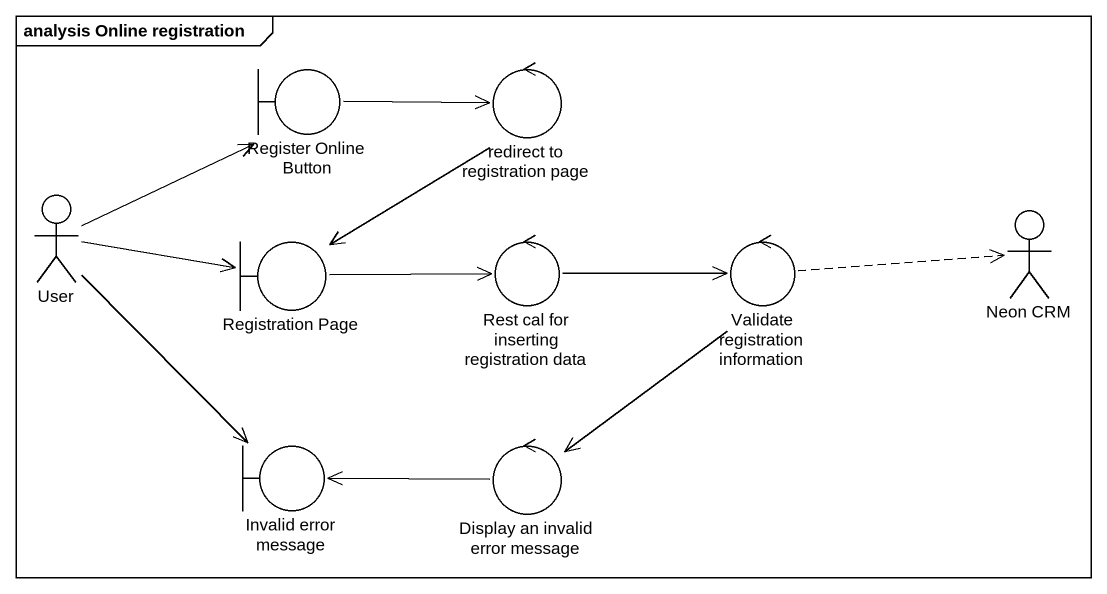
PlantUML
@startuml
mainframe analysis Online registration
boundary "Register Online Button" as Register_Online_Button
control "redirect to registration page" as redirect_to_registration
actor User
actor "Neon CRM" as Neon_CRM
boundary "Registration Page" as Registration_Page
control "Rest cal for inserting registration data" as Rest_cal_for_inserting
control "Validate registration information" as Validate_registration
boundary "Invalid error message" as Invalid_error_message
control "Display an invalid error message" as Display_an_invalid_error
Register_Online_Button -right-> redirect_to_registration
redirect_to_registration --> Registration_Page
User -right-> Register_Online_Button
User -right-> Registration_Page
User --> Invalid_error_message
Registration_Page -right-> Rest_cal_for_inserting
Rest_cal_for_inserting -right-> Validate_registration
Validate_registration .right.> Neon_CRM
Validate_registration --> Display_an_invalid_error
Display_an_invalid_error -left-> Invalid_error_message
@enduml
